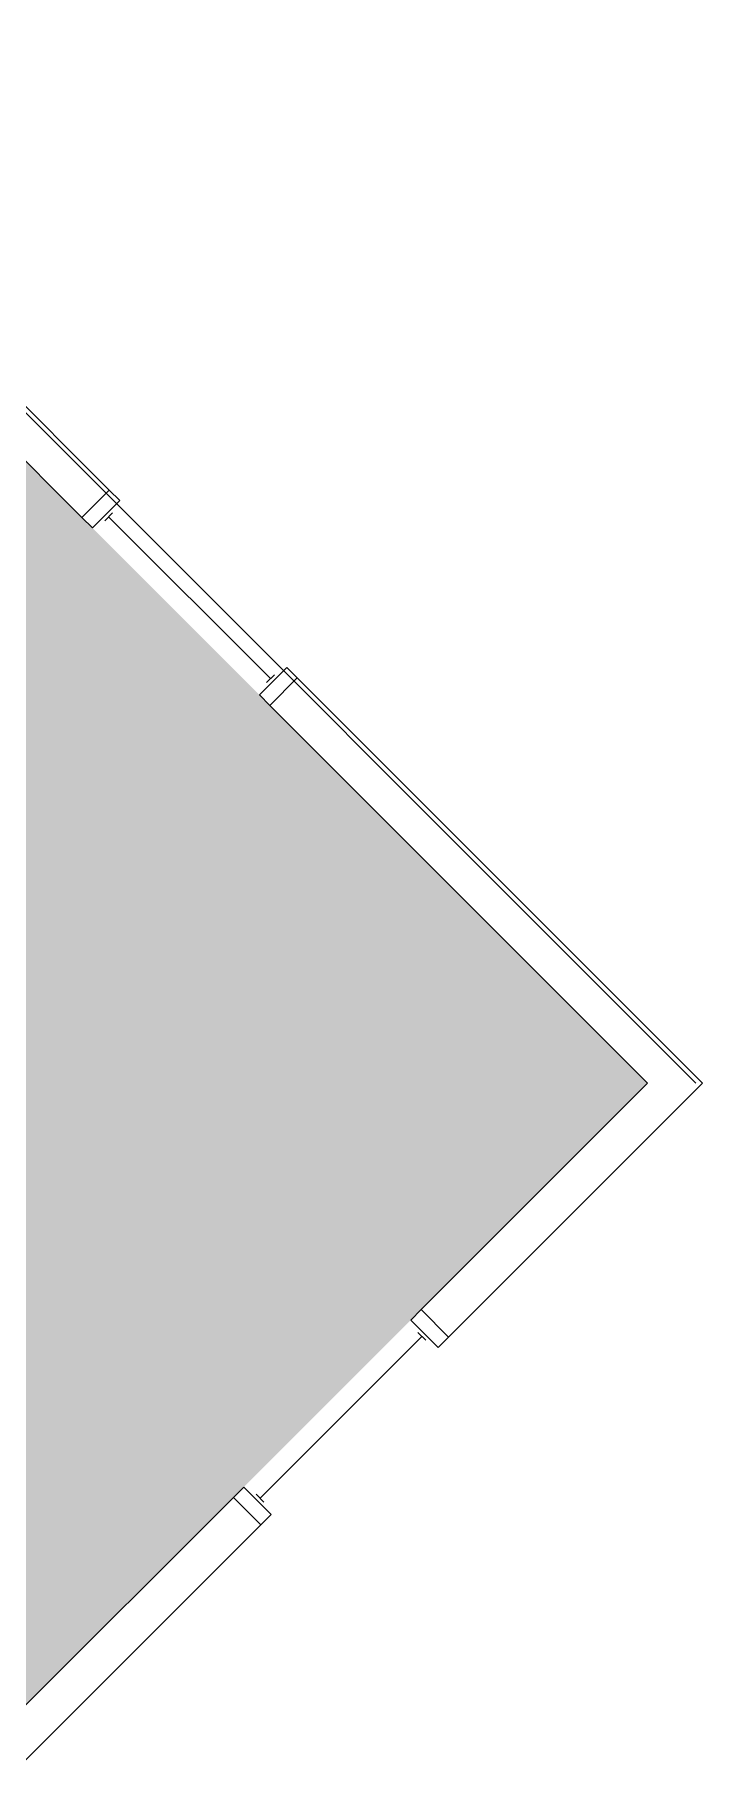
# Model space of a CAD drawing. Header units: inches. Extents: x -105 to 3698, y -798 to 1624.
# Drawn here: x 2675.8 to 2766.3, y -619.6 to -385.3 of the extents above; entities that cross this region are included whole.
import ezdxf

# ---------------------------------------------------------------- set-up
doc = ezdxf.new("R2010")
doc.units = ezdxf.units.IN
doc.header["$LTSCALE"] = 96
doc.header["$MEASUREMENT"] = 0
for name, color, linetype in [('A-GLAZ', 1, 'Continuous'), ('A-WALL', 5, 'Continuous'), ('Rooms-Category-Color', 7, 'Continuous'), ('Rooms-College-Color', 7, 'Continuous'), ('Rooms-Department-Color', 7, 'Continuous'), ('Rooms-Division-Color', 7, 'Continuous')]:
    doc.layers.add(name, color=color, linetype=linetype)

msp = doc.modelspace()

# ---------------------------------------------------------------- hatches: boundary and pattern name
at = {"layer": 'Rooms-Category-Color', "true_color": 0x728ef3}
msp.add_hatch(color=171, dxfattribs=at).paths.add_polyline_path([(2620.27, -388.74), (2535.94, -473.6), (2674.01, -612.19), (2758.86, -527.33)])
at = {"layer": 'Rooms-College-Color', "true_color": 0xadadad}
msp.add_hatch(color=253, dxfattribs=at).paths.add_polyline_path([(2620.27, -388.74), (2535.94, -473.6), (2674.01, -612.19), (2758.86, -527.33)])
at = {"layer": 'Rooms-Department-Color', "true_color": 0x604aed}
msp.add_hatch(color=173, dxfattribs=at).paths.add_polyline_path([(2620.27, -388.74), (2535.94, -473.6), (2674.01, -612.19), (2758.86, -527.33)])
at = {"layer": 'Rooms-Division-Color', "true_color": 0x604aed}
msp.add_hatch(color=173, dxfattribs=at).paths.add_polyline_path([(2620.27, -388.74), (2535.94, -473.6), (2674.01, -612.19), (2758.86, -527.33)])

# ---------------------------------------------------------------- linework, layer by layer
at = {"layer": 'A-GLAZ'}
for p, q in [((2686.38, -450.08), (2685.32, -451.14)), ((2685.85, -450.61), (2707.77, -472.53)), ((2708.3, -472), (2707.24, -473.06)), ((2706.36, -583.55), (2728.28, -561.63)), ((2727.75, -561.1), (2728.81, -562.16)), ((2705.83, -583.02), (2706.89, -584.08))]:
    msp.add_line(p, q, dxfattribs=at)
for points in [[(2683.64, -452.12), (2682.23, -450.7), (2685.94, -446.99), (2687.36, -448.4)], [(2706.27, -474.74), (2707.68, -476.16), (2711.4, -472.44), (2709.98, -471.03)], [(2730.49, -563.13), (2731.9, -561.72), (2728.19, -558), (2726.78, -559.42)], [(2707.86, -585.76), (2706.45, -587.17), (2702.74, -583.46), (2704.15, -582.05)]]:
    msp.add_lwpolyline(points, close=True, dxfattribs=at)
at = {"layer": 'A-WALL'}
for p, q in [((2765.4, -527.33), (2623.36, -385.29)), ((2685.94, -446.99), (2624.25, -385.29)), ((2620.27, -388.74), (2682.23, -450.7)), ((2682.23, -450.7), (2685.94, -446.99)), ((2711.4, -472.44), (2707.68, -476.16)), ((2766.29, -527.33), (2711.4, -472.44)), ((2707.68, -476.16), (2758.86, -527.33)), ((2758.86, -527.33), (2728.19, -558)), ((2731.9, -561.72), (2766.29, -527.33)), ((2728.19, -558), (2731.9, -561.72)), ((2702.74, -583.46), (2674.01, -612.19)), ((2706.45, -587.17), (2702.74, -583.46)), ((2674.01, -619.61), (2706.45, -587.17))]:
    msp.add_line(p, q, dxfattribs=at)

doc.saveas('drawing.dxf')
